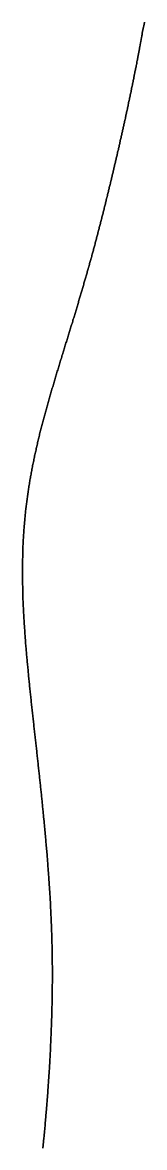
# Model space of a CAD drawing. Header units: inches. Extents: x 130170 to 284068, y 377793 to 804530.
# Drawn here: x 259859.1 to 259870.5, y 743560.1 to 743665.2 of the extents above; entities that cross this region are included whole.
import ezdxf

# ---------------------------------------------------------------- set-up
doc = ezdxf.new("R2010")
doc.units = ezdxf.units.IN
doc.header["$MEASUREMENT"] = 0
doc.layers.add('muni_il', color=7, linetype='Continuous')

msp = doc.modelspace()

# ---------------------------------------------------------------- linework, layer by layer
at = {"layer": 'muni_il'}
for points in [[(259860.98, 743560.02), (259860.99, 743560.11), (259861, 743560.19), (259861, 743560.27), (259861.01, 743560.35), (259861.02, 743560.43), (259861.03, 743560.51), (259861.04, 743560.59), (259861.05, 743560.68), (259861.05, 743560.76), (259861.06, 743560.84), (259861.07, 743560.92), (259861.08, 743561), (259861.09, 743561.08), (259861.09, 743561.16), (259861.1, 743561.24), (259861.11, 743561.32), (259861.12, 743561.41), (259861.12, 743561.49), (259861.13, 743561.57), (259861.14, 743561.65), (259861.15, 743561.73), (259861.15, 743561.81), (259861.16, 743561.89), (259861.17, 743561.97), (259861.18, 743562.05), (259861.18, 743562.13), (259861.19, 743562.21), (259861.2, 743562.29), (259861.2, 743562.37), (259861.21, 743562.45), (259861.22, 743562.53), (259861.23, 743562.61), (259861.23, 743562.68), (259861.24, 743562.76), (259861.25, 743562.84), (259861.25, 743562.92), (259861.26, 743563), (259861.27, 743563.08), (259861.27, 743563.16), (259861.28, 743563.24), (259861.29, 743563.32), (259861.29, 743563.39), (259861.3, 743563.47), (259861.31, 743563.55), (259861.31, 743563.63), (259861.32, 743563.71), (259861.33, 743563.78), (259861.33, 743563.86), (259861.34, 743563.94), (259861.35, 743564.02), (259861.35, 743564.09), (259861.36, 743564.17), (259861.36, 743564.25), (259861.37, 743564.32), (259861.38, 743564.4), (259861.38, 743564.48), (259861.39, 743564.55), (259861.39, 743564.63), (259861.4, 743564.71), (259861.41, 743564.78), (259861.41, 743564.86), (259861.42, 743564.94), (259861.42, 743565.01), (259861.43, 743565.09), (259861.43, 743565.16), (259861.44, 743565.24), (259861.45, 743565.31), (259861.45, 743565.39), (259861.46, 743565.47), (259861.46, 743565.54), (259861.47, 743565.62), (259861.47, 743565.69), (259861.48, 743565.77), (259861.48, 743565.84), (259861.49, 743565.91), (259861.49, 743565.99), (259861.5, 743566.06), (259861.5, 743566.14), (259861.51, 743566.21), (259861.51, 743566.29), (259861.52, 743566.36), (259861.52, 743566.43), (259861.53, 743566.51), (259861.53, 743566.58), (259861.54, 743566.65), (259861.54, 743566.73), (259861.55, 743566.8), (259861.55, 743566.87), (259861.56, 743566.95), (259861.56, 743567.02), (259861.57, 743567.09), (259861.57, 743567.16), (259861.58, 743567.24), (259861.58, 743567.31), (259861.59, 743567.38), (259861.59, 743567.45), (259861.59, 743567.52), (259861.6, 743567.6), (259861.6, 743567.67), (259861.61, 743567.74), (259861.61, 743567.81), (259861.62, 743567.88), (259861.62, 743567.95), (259861.62, 743568.03), (259861.63, 743568.1), (259861.63, 743568.17), (259861.64, 743568.24), (259861.64, 743568.31), (259861.64, 743568.38), (259861.65, 743568.45), (259861.65, 743568.52), (259861.65, 743568.59), (259861.66, 743568.66), (259861.66, 743568.73), (259861.67, 743568.8), (259861.67, 743568.87), (259861.67, 743568.94), (259861.68, 743569.01), (259861.68, 743569.08), (259861.68, 743569.15), (259861.69, 743569.22), (259861.69, 743569.29), (259861.69, 743569.36), (259861.7, 743569.43), (259861.7, 743569.5), (259861.7, 743569.56), (259861.71, 743569.63), (259861.71, 743569.7), (259861.71, 743569.77), (259861.72, 743569.84), (259861.72, 743569.91), (259861.72, 743569.98), (259861.73, 743570.04), (259861.73, 743570.11), (259861.73, 743570.18), (259861.73, 743570.25), (259861.74, 743570.32), (259861.74, 743570.38), (259861.74, 743570.45), (259861.75, 743570.52), (259861.75, 743570.59), (259861.75, 743570.65), (259861.75, 743570.72), (259861.76, 743570.79), (259861.76, 743570.85), (259861.76, 743570.92), (259861.76, 743570.99), (259861.77, 743571.06), (259861.77, 743571.12), (259861.77, 743571.19), (259861.77, 743571.25), (259861.78, 743571.32), (259861.78, 743571.39), (259861.78, 743571.45), (259861.78, 743571.52), (259861.79, 743571.59), (259861.79, 743571.65), (259861.79, 743571.72), (259861.79, 743571.78), (259861.79, 743571.85), (259861.8, 743571.92), (259861.8, 743571.98), (259861.8, 743572.05), (259861.8, 743572.11), (259861.81, 743572.18), (259861.81, 743572.24), (259861.81, 743572.31), (259861.81, 743572.37), (259861.81, 743572.44), (259861.81, 743572.51), (259861.82, 743572.57), (259861.82, 743572.64), (259861.82, 743572.7), (259861.82, 743572.77), (259861.82, 743572.83), (259861.82, 743572.89), (259861.83, 743572.96), (259861.83, 743573.02), (259861.83, 743573.09), (259861.83, 743573.15), (259861.83, 743573.22), (259861.83, 743573.28), (259861.84, 743573.35), (259861.84, 743573.41), (259861.84, 743573.48), (259861.84, 743573.54), (259861.84, 743573.61), (259861.84, 743573.67), (259861.84, 743573.73), (259861.84, 743573.8), (259861.85, 743573.86), (259861.85, 743573.93), (259861.85, 743573.99), (259861.85, 743574.05), (259861.85, 743574.12), (259861.85, 743574.18), (259861.85, 743574.25), (259861.85, 743574.31), (259861.85, 743574.38), (259861.86, 743574.44), (259861.86, 743574.5), (259861.86, 743574.57), (259861.86, 743574.63), (259861.86, 743574.7), (259861.86, 743574.76), (259861.86, 743574.82), (259861.86, 743574.89), (259861.86, 743574.95), (259861.86, 743575.02), (259861.86, 743575.08), (259861.86, 743575.14), (259861.86, 743575.21), (259861.86, 743575.27), (259861.86, 743575.34), (259861.87, 743575.4), (259861.87, 743575.46), (259861.87, 743575.53), (259861.87, 743575.59), (259861.87, 743575.66), (259861.87, 743575.72), (259861.87, 743575.79), (259861.87, 743575.85), (259861.87, 743575.92), (259861.87, 743575.98), (259861.87, 743576.04), (259861.87, 743576.11), (259861.87, 743576.17), (259861.87, 743576.24), (259861.87, 743576.3), (259861.87, 743576.37), (259861.87, 743576.43), (259861.87, 743576.5), (259861.87, 743576.56), (259861.87, 743576.63), (259861.87, 743576.69), (259861.87, 743576.76), (259861.87, 743576.82), (259861.87, 743576.89), (259861.87, 743576.96), (259861.87, 743577.02), (259861.87, 743577.09), (259861.86, 743577.15), (259861.86, 743577.22), (259861.86, 743577.28), (259861.86, 743577.35), (259861.86, 743577.42), (259861.86, 743577.48), (259861.86, 743577.55), (259861.86, 743577.62), (259861.86, 743577.68), (259861.86, 743577.75), (259861.86, 743577.82), (259861.86, 743577.89), (259861.86, 743577.95), (259861.86, 743578.02), (259861.85, 743578.09), (259861.85, 743578.16), (259861.85, 743578.22), (259861.85, 743578.29), (259861.85, 743578.36), (259861.85, 743578.43), (259861.85, 743578.5), (259861.85, 743578.57), (259861.84, 743578.64), (259861.84, 743578.7), (259861.84, 743578.77), (259861.84, 743578.84), (259861.84, 743578.91), (259861.84, 743578.98), (259861.84, 743579.05), (259861.83, 743579.12), (259861.83, 743579.19), (259861.83, 743579.26), (259861.83, 743579.34), (259861.83, 743579.41), (259861.82, 743579.48), (259861.82, 743579.55), (259861.82, 743579.62), (259861.82, 743579.69), (259861.82, 743579.77), (259861.81, 743579.84), (259861.81, 743579.91), (259861.81, 743579.98), (259861.81, 743580.06), (259861.81, 743580.13), (259861.8, 743580.21), (259861.8, 743580.28), (259861.8, 743580.35), (259861.8, 743580.43), (259861.79, 743580.5), (259861.79, 743580.58), (259861.79, 743580.65), (259861.78, 743580.73), (259861.78, 743580.81), (259861.78, 743580.88), (259861.78, 743580.96), (259861.77, 743581.04), (259861.77, 743581.11), (259861.77, 743581.19), (259861.76, 743581.27), (259861.76, 743581.35), (259861.76, 743581.42), (259861.75, 743581.5), (259861.75, 743581.58), (259861.75, 743581.66), (259861.74, 743581.74), (259861.74, 743581.82), (259861.73, 743581.9), (259861.73, 743581.98), (259861.73, 743582.06), (259861.72, 743582.14), (259861.72, 743582.23), (259861.72, 743582.31), (259861.71, 743582.39), (259861.71, 743582.47), (259861.7, 743582.56), (259861.7, 743582.64), (259861.69, 743582.72), (259861.69, 743582.81), (259861.68, 743582.89), (259861.68, 743582.98), (259861.68, 743583.06), (259861.67, 743583.15), (259861.67, 743583.23), (259861.66, 743583.32), (259861.66, 743583.41), (259861.65, 743583.49), (259861.65, 743583.58), (259861.64, 743583.67), (259861.64, 743583.76), (259861.63, 743583.84), (259861.62, 743583.93), (259861.62, 743584.02), (259861.61, 743584.11), (259861.61, 743584.2), (259861.6, 743584.29), (259861.6, 743584.38), (259861.59, 743584.47), (259861.58, 743584.57), (259861.58, 743584.66), (259861.57, 743584.75), (259861.57, 743584.84), (259861.56, 743584.94), (259861.55, 743585.03), (259861.55, 743585.13), (259861.54, 743585.22), (259861.53, 743585.31), (259861.53, 743585.41), (259861.52, 743585.51), (259861.51, 743585.6), (259861.51, 743585.7), (259861.5, 743585.8), (259861.49, 743585.89), (259861.48, 743585.99), (259861.48, 743586.09), (259861.47, 743586.19), (259861.46, 743586.29), (259861.45, 743586.39), (259861.45, 743586.49), (259861.44, 743586.59), (259861.43, 743586.69), (259861.42, 743586.79), (259861.42, 743586.89), (259861.41, 743586.99), (259861.4, 743587.09), (259861.39, 743587.2), (259861.38, 743587.3), (259861.37, 743587.4), (259861.37, 743587.51), (259861.36, 743587.61), (259861.35, 743587.72), (259861.34, 743587.82), (259861.33, 743587.93), (259861.32, 743588.03), (259861.31, 743588.14), (259861.3, 743588.25), (259861.29, 743588.35), (259861.28, 743588.46), (259861.27, 743588.57), (259861.27, 743588.68), (259861.26, 743588.79), (259861.25, 743588.9), (259861.24, 743589.01), (259861.23, 743589.12), (259861.22, 743589.23), (259861.21, 743589.34), (259861.2, 743589.45), (259861.19, 743589.56), (259861.17, 743589.67), (259861.16, 743589.79), (259861.15, 743589.9), (259861.14, 743590.01), (259861.13, 743590.13), (259861.12, 743590.24), (259861.11, 743590.36), (259861.1, 743590.47), (259861.09, 743590.59), (259861.08, 743590.7), (259861.07, 743590.82), (259861.05, 743590.93), (259861.04, 743591.05), (259861.03, 743591.17), (259861.02, 743591.29), (259861.01, 743591.4), (259861, 743591.52), (259860.99, 743591.64), (259860.97, 743591.76), (259860.96, 743591.88), (259860.95, 743592), (259860.94, 743592.12), (259860.92, 743592.24), (259860.91, 743592.36), (259860.9, 743592.48), (259860.89, 743592.6), (259860.87, 743592.72), (259860.86, 743592.84), (259860.85, 743592.97), (259860.84, 743593.09), (259860.82, 743593.21), (259860.81, 743593.34), (259860.8, 743593.46), (259860.78, 743593.58), (259860.77, 743593.71), (259860.76, 743593.83), (259860.75, 743593.96), (259860.73, 743594.08), (259860.72, 743594.21), (259860.71, 743594.33), (259860.69, 743594.46), (259860.68, 743594.58), (259860.66, 743594.71), (259860.65, 743594.84), (259860.64, 743594.96), (259860.62, 743595.09), (259860.61, 743595.22), (259860.6, 743595.35), (259860.58, 743595.47), (259860.57, 743595.6), (259860.55, 743595.73), (259860.54, 743595.86), (259860.53, 743595.99), (259860.51, 743596.12), (259860.5, 743596.25), (259860.48, 743596.37), (259860.47, 743596.5), (259860.45, 743596.63), (259860.44, 743596.76), (259860.42, 743596.89), (259860.41, 743597.02), (259860.4, 743597.16), (259860.38, 743597.29), (259860.37, 743597.42), (259860.35, 743597.55), (259860.34, 743597.68), (259860.32, 743597.81), (259860.31, 743597.94), (259860.29, 743598.07), (259860.28, 743598.21), (259860.26, 743598.34), (259860.25, 743598.47), (259860.24, 743598.6), (259860.22, 743598.74), (259860.21, 743598.87), (259860.19, 743599), (259860.18, 743599.13), (259860.16, 743599.27), (259860.15, 743599.4), (259860.13, 743599.53), (259860.12, 743599.67), (259860.1, 743599.8), (259860.09, 743599.93), (259860.07, 743600.07), (259860.06, 743600.2), (259860.04, 743600.33), (259860.03, 743600.47), (259860.01, 743600.6), (259860, 743600.73), (259859.99, 743600.87), (259859.97, 743601), (259859.96, 743601.14), (259859.94, 743601.27), (259859.93, 743601.4), (259859.91, 743601.54), (259859.9, 743601.67), (259859.88, 743601.81), (259859.87, 743601.94), (259859.86, 743602.07), (259859.84, 743602.21), (259859.83, 743602.34), (259859.81, 743602.48), (259859.8, 743602.61), (259859.79, 743602.74), (259859.77, 743602.88), (259859.76, 743603.01), (259859.74, 743603.15), (259859.73, 743603.28), (259859.72, 743603.41), (259859.7, 743603.55), (259859.69, 743603.68), (259859.68, 743603.82), (259859.66, 743603.95), (259859.65, 743604.08), (259859.64, 743604.22), (259859.62, 743604.35), (259859.61, 743604.48), (259859.6, 743604.62), (259859.59, 743604.75), (259859.57, 743604.88), (259859.56, 743605.02), (259859.55, 743605.15), (259859.54, 743605.28), (259859.52, 743605.42), (259859.51, 743605.55), (259859.5, 743605.68), (259859.49, 743605.82), (259859.47, 743605.95), (259859.46, 743606.08), (259859.45, 743606.21), (259859.44, 743606.35), (259859.43, 743606.48), (259859.42, 743606.61), (259859.41, 743606.74), (259859.4, 743606.87), (259859.39, 743607.01), (259859.37, 743607.14), (259859.36, 743607.27), (259859.35, 743607.4), (259859.34, 743607.53), (259859.33, 743607.66), (259859.32, 743607.79), (259859.31, 743607.93), (259859.3, 743608.06), (259859.29, 743608.19), (259859.29, 743608.32), (259859.28, 743608.45), (259859.27, 743608.58), (259859.26, 743608.71), (259859.25, 743608.84), (259859.24, 743608.97), (259859.23, 743609.1), (259859.23, 743609.23), (259859.22, 743609.35), (259859.21, 743609.48), (259859.2, 743609.61), (259859.2, 743609.74), (259859.19, 743609.87), (259859.18, 743610), (259859.17, 743610.13), (259859.17, 743610.25), (259859.16, 743610.38), (259859.16, 743610.51), (259859.15, 743610.64), (259859.14, 743610.76), (259859.14, 743610.89), (259859.13, 743611.02), (259859.13, 743611.14), (259859.12, 743611.27), (259859.12, 743611.4), (259859.11, 743611.52), (259859.11, 743611.65), (259859.1, 743611.78), (259859.1, 743611.9), (259859.1, 743612.03), (259859.09, 743612.15), (259859.09, 743612.28), (259859.09, 743612.4), (259859.09, 743612.53), (259859.08, 743612.65), (259859.08, 743612.77), (259859.08, 743612.9), (259859.08, 743613.02), (259859.08, 743613.15), (259859.07, 743613.27), (259859.07, 743613.39), (259859.07, 743613.52), (259859.07, 743613.64), (259859.07, 743613.76), (259859.07, 743613.89), (259859.07, 743614.01), (259859.07, 743614.13), (259859.07, 743614.25), (259859.07, 743614.37), (259859.07, 743614.5), (259859.08, 743614.62), (259859.08, 743614.74), (259859.08, 743614.86), (259859.08, 743614.98), (259859.08, 743615.1), (259859.09, 743615.22), (259859.09, 743615.34), (259859.09, 743615.46), (259859.09, 743615.58), (259859.1, 743615.7), (259859.1, 743615.82), (259859.11, 743615.94), (259859.11, 743616.06), (259859.12, 743616.18), (259859.12, 743616.3), (259859.13, 743616.42), (259859.13, 743616.54), (259859.14, 743616.66), (259859.14, 743616.78), (259859.15, 743616.89), (259859.16, 743617.01), (259859.16, 743617.13), (259859.17, 743617.25), (259859.18, 743617.37), (259859.19, 743617.48), (259859.19, 743617.6), (259859.2, 743617.72), (259859.21, 743617.84), (259859.22, 743617.95), (259859.23, 743618.07), (259859.24, 743618.19), (259859.25, 743618.3), (259859.26, 743618.42), (259859.27, 743618.54), (259859.28, 743618.65), (259859.29, 743618.77), (259859.3, 743618.88), (259859.31, 743619), (259859.32, 743619.12), (259859.33, 743619.23), (259859.35, 743619.35), (259859.36, 743619.46), (259859.37, 743619.58), (259859.38, 743619.69), (259859.4, 743619.81), (259859.41, 743619.92), (259859.42, 743620.04), (259859.44, 743620.15), (259859.45, 743620.27), (259859.47, 743620.38), (259859.48, 743620.5), (259859.5, 743620.61), (259859.51, 743620.73), (259859.53, 743620.84), (259859.54, 743620.96), (259859.56, 743621.07), (259859.58, 743621.19), (259859.59, 743621.3), (259859.61, 743621.41), (259859.63, 743621.53), (259859.64, 743621.64), (259859.66, 743621.76), (259859.68, 743621.87), (259859.7, 743621.98), (259859.72, 743622.1), (259859.73, 743622.21), (259859.75, 743622.33), (259859.77, 743622.44), (259859.79, 743622.55), (259859.81, 743622.67), (259859.83, 743622.78), (259859.85, 743622.89), (259859.87, 743623.01), (259859.89, 743623.12), (259859.91, 743623.23), (259859.94, 743623.35), (259859.96, 743623.46), (259859.98, 743623.57), (259860, 743623.69), (259860.02, 743623.8), (259860.05, 743623.91), (259860.07, 743624.03), (259860.09, 743624.14), (259860.12, 743624.25), (259860.14, 743624.37), (259860.16, 743624.48), (259860.19, 743624.59), (259860.21, 743624.71), (259860.24, 743624.82), (259860.26, 743624.93), (259860.28, 743625.05), (259860.31, 743625.16), (259860.34, 743625.27), (259860.36, 743625.39), (259860.39, 743625.5), (259860.41, 743625.61), (259860.44, 743625.72), (259860.47, 743625.84), (259860.49, 743625.95), (259860.52, 743626.06), (259860.55, 743626.18), (259860.57, 743626.29), (259860.6, 743626.4), (259860.63, 743626.52), (259860.66, 743626.63), (259860.68, 743626.74), (259860.71, 743626.86), (259860.74, 743626.97), (259860.77, 743627.08), (259860.8, 743627.2), (259860.83, 743627.31), (259860.86, 743627.42), (259860.88, 743627.54), (259860.91, 743627.65), (259860.94, 743627.76), (259860.97, 743627.88), (259861, 743627.99), (259861.03, 743628.1), (259861.06, 743628.22), (259861.09, 743628.33), (259861.12, 743628.44), (259861.16, 743628.56), (259861.19, 743628.67), (259861.22, 743628.78), (259861.25, 743628.9), (259861.28, 743629.01), (259861.31, 743629.12), (259861.34, 743629.24), (259861.37, 743629.35), (259861.41, 743629.46), (259861.44, 743629.57), (259861.47, 743629.69), (259861.5, 743629.8), (259861.53, 743629.91), (259861.57, 743630.03), (259861.6, 743630.14), (259861.63, 743630.25), (259861.66, 743630.37), (259861.7, 743630.48), (259861.73, 743630.59), (259861.76, 743630.7), (259861.8, 743630.82), (259861.83, 743630.93), (259861.86, 743631.04), (259861.9, 743631.16), (259861.93, 743631.27), (259861.96, 743631.38), (259862, 743631.49), (259862.03, 743631.61), (259862.06, 743631.72), (259862.1, 743631.83), (259862.13, 743631.94), (259862.16, 743632.05), (259862.2, 743632.17), (259862.23, 743632.28), (259862.26, 743632.39), (259862.3, 743632.5), (259862.33, 743632.61), (259862.37, 743632.73), (259862.4, 743632.84), (259862.43, 743632.95), (259862.47, 743633.06), (259862.5, 743633.17), (259862.54, 743633.28), (259862.57, 743633.39), (259862.6, 743633.5), (259862.64, 743633.61), (259862.67, 743633.72), (259862.71, 743633.84), (259862.74, 743633.95), (259862.77, 743634.06), (259862.81, 743634.17), (259862.84, 743634.28), (259862.88, 743634.39), (259862.91, 743634.5), (259862.94, 743634.6), (259862.98, 743634.71), (259863.01, 743634.82), (259863.04, 743634.93), (259863.08, 743635.04), (259863.11, 743635.15), (259863.14, 743635.26), (259863.18, 743635.37), (259863.21, 743635.47), (259863.24, 743635.58), (259863.28, 743635.69), (259863.31, 743635.8), (259863.34, 743635.91), (259863.38, 743636.01), (259863.41, 743636.12), (259863.44, 743636.23), (259863.48, 743636.33), (259863.51, 743636.44), (259863.54, 743636.55), (259863.58, 743636.65), (259863.61, 743636.76), (259863.64, 743636.86), (259863.67, 743636.97), (259863.71, 743637.07), (259863.74, 743637.18), (259863.77, 743637.29), (259863.8, 743637.39), (259863.83, 743637.49), (259863.87, 743637.6), (259863.9, 743637.7), (259863.93, 743637.81), (259863.96, 743637.91), (259863.99, 743638.01), (259864.02, 743638.12), (259864.06, 743638.22), (259864.09, 743638.32), (259864.12, 743638.43), (259864.15, 743638.53), (259864.18, 743638.63), (259864.21, 743638.73), (259864.24, 743638.84), (259864.27, 743638.94), (259864.3, 743639.04), (259864.33, 743639.14), (259864.36, 743639.24), (259864.39, 743639.34), (259864.42, 743639.44), (259864.45, 743639.54), (259864.48, 743639.64), (259864.51, 743639.74), (259864.54, 743639.84), (259864.57, 743639.94), (259864.6, 743640.04), (259864.63, 743640.14), (259864.66, 743640.24), (259864.69, 743640.34), (259864.72, 743640.44), (259864.75, 743640.54), (259864.78, 743640.64), (259864.81, 743640.74), (259864.83, 743640.84), (259864.86, 743640.93), (259864.89, 743641.03), (259864.92, 743641.13), (259864.95, 743641.23), (259864.98, 743641.33), (259865, 743641.42), (259865.03, 743641.52), (259865.06, 743641.62), (259865.09, 743641.72), (259865.12, 743641.81), (259865.14, 743641.91), (259865.17, 743642.01), (259865.2, 743642.1), (259865.23, 743642.2), (259865.25, 743642.3), (259865.28, 743642.39), (259865.31, 743642.49), (259865.33, 743642.59), (259865.36, 743642.68), (259865.39, 743642.78), (259865.42, 743642.88), (259865.44, 743642.97), (259865.47, 743643.07), (259865.5, 743643.17), (259865.52, 743643.26), (259865.55, 743643.36), (259865.57, 743643.45), (259865.6, 743643.55), (259865.63, 743643.65), (259865.65, 743643.74), (259865.68, 743643.84), (259865.71, 743643.93), (259865.73, 743644.03), (259865.76, 743644.13), (259865.78, 743644.22), (259865.81, 743644.32), (259865.83, 743644.41), (259865.86, 743644.51), (259865.89, 743644.61), (259865.91, 743644.7), (259865.94, 743644.8), (259865.96, 743644.89), (259865.99, 743644.99), (259866.01, 743645.08), (259866.04, 743645.18), (259866.06, 743645.28), (259866.09, 743645.37), (259866.11, 743645.47), (259866.14, 743645.56), (259866.16, 743645.66), (259866.19, 743645.76), (259866.21, 743645.85), (259866.24, 743645.95), (259866.26, 743646.05), (259866.29, 743646.14), (259866.31, 743646.24), (259866.34, 743646.33), (259866.36, 743646.43), (259866.39, 743646.53), (259866.41, 743646.62), (259866.44, 743646.72), (259866.46, 743646.82), (259866.49, 743646.91), (259866.51, 743647.01), (259866.54, 743647.1), (259866.56, 743647.2), (259866.59, 743647.3), (259866.61, 743647.39), (259866.63, 743647.49), (259866.66, 743647.59), (259866.68, 743647.68), (259866.71, 743647.78), (259866.73, 743647.87), (259866.75, 743647.97), (259866.78, 743648.07), (259866.8, 743648.16), (259866.83, 743648.26), (259866.85, 743648.36), (259866.87, 743648.45), (259866.9, 743648.55), (259866.92, 743648.64), (259866.95, 743648.74), (259866.97, 743648.84), (259866.99, 743648.93), (259867.02, 743649.03), (259867.04, 743649.12), (259867.06, 743649.22), (259867.09, 743649.32), (259867.11, 743649.41), (259867.13, 743649.51), (259867.16, 743649.6), (259867.18, 743649.7), (259867.2, 743649.79), (259867.23, 743649.89), (259867.25, 743649.99), (259867.27, 743650.08), (259867.3, 743650.18), (259867.32, 743650.27), (259867.34, 743650.37), (259867.37, 743650.46), (259867.39, 743650.56), (259867.41, 743650.65), (259867.43, 743650.74), (259867.46, 743650.84), (259867.48, 743650.93), (259867.5, 743651.03), (259867.52, 743651.12), (259867.55, 743651.22), (259867.57, 743651.31), (259867.59, 743651.4), (259867.61, 743651.5), (259867.63, 743651.59), (259867.66, 743651.68), (259867.68, 743651.78), (259867.7, 743651.87), (259867.72, 743651.96), (259867.74, 743652.06), (259867.77, 743652.15), (259867.79, 743652.24), (259867.81, 743652.34), (259867.83, 743652.43), (259867.85, 743652.52), (259867.87, 743652.61), (259867.9, 743652.71), (259867.92, 743652.8), (259867.94, 743652.89), (259867.96, 743652.98), (259867.98, 743653.08), (259868, 743653.17), (259868.02, 743653.26), (259868.05, 743653.35), (259868.07, 743653.44), (259868.09, 743653.54), (259868.11, 743653.63), (259868.13, 743653.72), (259868.15, 743653.81), (259868.17, 743653.91), (259868.19, 743654), (259868.21, 743654.09), (259868.23, 743654.18), (259868.26, 743654.28), (259868.28, 743654.37), (259868.3, 743654.46), (259868.32, 743654.55), (259868.34, 743654.65), (259868.36, 743654.74), (259868.38, 743654.83), (259868.4, 743654.93), (259868.42, 743655.02), (259868.44, 743655.11), (259868.46, 743655.21), (259868.49, 743655.3), (259868.51, 743655.39), (259868.53, 743655.49), (259868.55, 743655.58), (259868.57, 743655.68), (259868.59, 743655.77), (259868.61, 743655.87), (259868.63, 743655.96), (259868.65, 743656.06), (259868.67, 743656.16), (259868.7, 743656.25), (259868.72, 743656.35), (259868.74, 743656.45), (259868.76, 743656.54), (259868.78, 743656.64), (259868.8, 743656.74), (259868.82, 743656.84), (259868.84, 743656.93), (259868.87, 743657.03), (259868.89, 743657.13), (259868.91, 743657.23), (259868.93, 743657.33), (259868.95, 743657.43), (259868.97, 743657.53), (259868.99, 743657.63), (259869.01, 743657.73), (259869.04, 743657.83), (259869.06, 743657.93), (259869.08, 743658.04), (259869.1, 743658.14), (259869.12, 743658.24), (259869.14, 743658.34), (259869.16, 743658.44), (259869.19, 743658.55), (259869.21, 743658.65), (259869.23, 743658.75), (259869.25, 743658.85), (259869.27, 743658.96), (259869.29, 743659.06), (259869.31, 743659.16), (259869.34, 743659.27), (259869.36, 743659.37), (259869.38, 743659.47), (259869.4, 743659.57), (259869.42, 743659.68), (259869.44, 743659.78), (259869.46, 743659.88), (259869.48, 743659.98), (259869.5, 743660.09), (259869.52, 743660.19), (259869.54, 743660.29), (259869.56, 743660.39), (259869.58, 743660.49), (259869.6, 743660.59), (259869.62, 743660.69), (259869.64, 743660.79), (259869.66, 743660.88), (259869.68, 743660.98), (259869.7, 743661.08), (259869.72, 743661.17), (259869.74, 743661.27), (259869.76, 743661.36), (259869.78, 743661.46), (259869.79, 743661.55), (259869.81, 743661.64), (259869.83, 743661.73), (259869.85, 743661.82), (259869.86, 743661.91), (259869.88, 743661.99), (259869.89, 743662.08), (259869.91, 743662.16), (259869.93, 743662.24), (259869.94, 743662.32), (259869.96, 743662.4), (259869.97, 743662.48), (259869.99, 743662.56), (259870, 743662.63), (259870.01, 743662.71), (259870.03, 743662.78), (259870.04, 743662.85), (259870.05, 743662.92), (259870.07, 743662.99), (259870.08, 743663.05), (259870.09, 743663.11), (259870.1, 743663.18), (259870.11, 743663.24), (259870.12, 743663.29), (259870.13, 743663.35), (259870.14, 743663.41), (259870.15, 743663.46), (259870.16, 743663.51), (259870.17, 743663.56), (259870.18, 743663.61), (259870.19, 743663.65), (259870.19, 743663.69), (259870.2, 743663.74), (259870.21, 743663.78), (259870.22, 743663.82), (259870.22, 743663.85), (259870.23, 743663.89), (259870.23, 743663.92), (259870.24, 743663.95), (259870.25, 743663.99), (259870.25, 743664.01), (259870.26, 743664.04), (259870.26, 743664.07), (259870.27, 743664.09), (259870.27, 743664.12), (259870.27, 743664.14), (259870.28, 743664.16), (259870.28, 743664.18), (259870.29, 743664.2), (259870.41, 743664.81), (259870.42, 743664.87), (259870.43, 743664.89), (259870.43, 743664.92), (259870.44, 743664.95), (259870.45, 743664.98), (259870.45, 743665.01), (259870.46, 743665.05), (259870.47, 743665.08), (259870.47, 743665.11), (259870.48, 743665.15), (259870.49, 743665.19), (259870.5, 743665.23)], [(259870.5, 743665.23), (259870.49, 743665.19), (259870.48, 743665.15), (259870.47, 743665.11), (259870.47, 743665.08), (259870.46, 743665.05), (259870.45, 743665.01), (259870.45, 743664.98), (259870.44, 743664.95), (259870.43, 743664.92), (259870.43, 743664.89), (259870.42, 743664.87), (259870.41, 743664.81), (259870.29, 743664.2), (259870.28, 743664.18), (259870.28, 743664.16), (259870.27, 743664.14), (259870.27, 743664.12), (259870.27, 743664.09), (259870.26, 743664.07), (259870.26, 743664.04), (259870.25, 743664.01), (259870.25, 743663.99), (259870.24, 743663.95), (259870.23, 743663.92), (259870.23, 743663.89), (259870.22, 743663.85), (259870.22, 743663.82), (259870.21, 743663.78), (259870.2, 743663.74), (259870.19, 743663.69), (259870.19, 743663.65), (259870.18, 743663.61), (259870.17, 743663.56), (259870.16, 743663.51), (259870.15, 743663.46), (259870.14, 743663.41), (259870.13, 743663.35), (259870.12, 743663.29), (259870.11, 743663.24), (259870.1, 743663.18), (259870.09, 743663.11), (259870.08, 743663.05), (259870.07, 743662.99), (259870.05, 743662.92), (259870.04, 743662.85), (259870.03, 743662.78), (259870.01, 743662.71), (259870, 743662.63), (259869.99, 743662.56), (259869.97, 743662.48), (259869.96, 743662.4), (259869.94, 743662.32), (259869.93, 743662.24), (259869.91, 743662.16), (259869.89, 743662.08), (259869.88, 743661.99), (259869.86, 743661.91), (259869.85, 743661.82), (259869.83, 743661.73), (259869.81, 743661.64), (259869.79, 743661.55), (259869.78, 743661.46), (259869.76, 743661.36), (259869.74, 743661.27), (259869.72, 743661.17), (259869.7, 743661.08), (259869.68, 743660.98), (259869.66, 743660.88), (259869.64, 743660.79), (259869.62, 743660.69), (259869.6, 743660.59), (259869.58, 743660.49), (259869.56, 743660.39), (259869.54, 743660.29), (259869.52, 743660.19), (259869.5, 743660.09), (259869.48, 743659.98), (259869.46, 743659.88), (259869.44, 743659.78), (259869.42, 743659.68), (259869.4, 743659.57), (259869.38, 743659.47), (259869.36, 743659.37), (259869.34, 743659.27), (259869.31, 743659.16), (259869.29, 743659.06), (259869.27, 743658.96), (259869.25, 743658.85), (259869.23, 743658.75), (259869.21, 743658.65), (259869.19, 743658.55), (259869.16, 743658.44), (259869.14, 743658.34), (259869.12, 743658.24), (259869.1, 743658.14), (259869.08, 743658.04), (259869.06, 743657.93), (259869.04, 743657.83), (259869.01, 743657.73), (259868.99, 743657.63), (259868.97, 743657.53), (259868.95, 743657.43), (259868.93, 743657.33), (259868.91, 743657.23), (259868.89, 743657.13), (259868.87, 743657.03), (259868.84, 743656.93), (259868.82, 743656.84), (259868.8, 743656.74), (259868.78, 743656.64), (259868.76, 743656.54), (259868.74, 743656.45), (259868.72, 743656.35), (259868.7, 743656.25), (259868.67, 743656.16), (259868.65, 743656.06), (259868.63, 743655.96), (259868.61, 743655.87), (259868.59, 743655.77), (259868.57, 743655.68), (259868.55, 743655.58), (259868.53, 743655.49), (259868.51, 743655.39), (259868.49, 743655.3), (259868.46, 743655.21), (259868.44, 743655.11), (259868.42, 743655.02), (259868.4, 743654.93), (259868.38, 743654.83), (259868.36, 743654.74), (259868.34, 743654.65), (259868.32, 743654.55), (259868.3, 743654.46), (259868.28, 743654.37), (259868.26, 743654.28), (259868.23, 743654.18), (259868.21, 743654.09), (259868.19, 743654), (259868.17, 743653.91), (259868.15, 743653.81), (259868.13, 743653.72), (259868.11, 743653.63), (259868.09, 743653.54), (259868.07, 743653.44), (259868.05, 743653.35), (259868.02, 743653.26), (259868, 743653.17), (259867.98, 743653.08), (259867.96, 743652.98), (259867.94, 743652.89), (259867.92, 743652.8), (259867.9, 743652.71), (259867.87, 743652.61), (259867.85, 743652.52), (259867.83, 743652.43), (259867.81, 743652.34), (259867.79, 743652.24), (259867.77, 743652.15), (259867.74, 743652.06), (259867.72, 743651.96), (259867.7, 743651.87), (259867.68, 743651.78), (259867.66, 743651.68), (259867.63, 743651.59), (259867.61, 743651.5), (259867.59, 743651.4), (259867.57, 743651.31), (259867.55, 743651.22), (259867.52, 743651.12), (259867.5, 743651.03), (259867.48, 743650.93), (259867.46, 743650.84), (259867.43, 743650.74), (259867.41, 743650.65), (259867.39, 743650.56), (259867.37, 743650.46), (259867.34, 743650.37), (259867.32, 743650.27), (259867.3, 743650.18), (259867.27, 743650.08), (259867.25, 743649.99), (259867.23, 743649.89), (259867.2, 743649.79), (259867.18, 743649.7), (259867.16, 743649.6), (259867.13, 743649.51), (259867.11, 743649.41), (259867.09, 743649.32), (259867.06, 743649.22), (259867.04, 743649.12), (259867.02, 743649.03), (259866.99, 743648.93), (259866.97, 743648.84), (259866.95, 743648.74), (259866.92, 743648.64), (259866.9, 743648.55), (259866.87, 743648.45), (259866.85, 743648.36), (259866.83, 743648.26), (259866.8, 743648.16), (259866.78, 743648.07), (259866.75, 743647.97), (259866.73, 743647.87), (259866.71, 743647.78), (259866.68, 743647.68), (259866.66, 743647.59), (259866.63, 743647.49), (259866.61, 743647.39), (259866.59, 743647.3), (259866.56, 743647.2), (259866.54, 743647.1), (259866.51, 743647.01), (259866.49, 743646.91), (259866.46, 743646.82), (259866.44, 743646.72), (259866.41, 743646.62), (259866.39, 743646.53), (259866.36, 743646.43), (259866.34, 743646.33), (259866.31, 743646.24), (259866.29, 743646.14), (259866.26, 743646.05), (259866.24, 743645.95), (259866.21, 743645.85), (259866.19, 743645.76), (259866.16, 743645.66), (259866.14, 743645.56), (259866.11, 743645.47), (259866.09, 743645.37), (259866.06, 743645.28), (259866.04, 743645.18), (259866.01, 743645.08), (259865.99, 743644.99), (259865.96, 743644.89), (259865.94, 743644.8), (259865.91, 743644.7), (259865.89, 743644.61), (259865.86, 743644.51), (259865.83, 743644.41), (259865.81, 743644.32), (259865.78, 743644.22), (259865.76, 743644.13), (259865.73, 743644.03), (259865.71, 743643.93), (259865.68, 743643.84), (259865.65, 743643.74), (259865.63, 743643.65), (259865.6, 743643.55), (259865.57, 743643.45), (259865.55, 743643.36), (259865.52, 743643.26), (259865.5, 743643.17), (259865.47, 743643.07), (259865.44, 743642.97), (259865.42, 743642.88), (259865.39, 743642.78), (259865.36, 743642.68), (259865.33, 743642.59), (259865.31, 743642.49), (259865.28, 743642.39), (259865.25, 743642.3), (259865.23, 743642.2), (259865.2, 743642.1), (259865.17, 743642.01), (259865.14, 743641.91), (259865.12, 743641.81), (259865.09, 743641.72), (259865.06, 743641.62), (259865.03, 743641.52), (259865, 743641.42), (259864.98, 743641.33), (259864.95, 743641.23), (259864.92, 743641.13), (259864.89, 743641.03), (259864.86, 743640.93), (259864.83, 743640.84), (259864.81, 743640.74), (259864.78, 743640.64), (259864.75, 743640.54), (259864.72, 743640.44), (259864.69, 743640.34), (259864.66, 743640.24), (259864.63, 743640.14), (259864.6, 743640.04), (259864.57, 743639.94), (259864.54, 743639.84), (259864.51, 743639.74), (259864.48, 743639.64), (259864.45, 743639.54), (259864.42, 743639.44), (259864.39, 743639.34), (259864.36, 743639.24), (259864.33, 743639.14), (259864.3, 743639.04), (259864.27, 743638.94), (259864.24, 743638.84), (259864.21, 743638.73), (259864.18, 743638.63), (259864.15, 743638.53), (259864.12, 743638.43), (259864.09, 743638.32), (259864.06, 743638.22), (259864.02, 743638.12), (259863.99, 743638.01), (259863.96, 743637.91), (259863.93, 743637.81), (259863.9, 743637.7), (259863.87, 743637.6), (259863.83, 743637.49), (259863.8, 743637.39), (259863.77, 743637.29), (259863.74, 743637.18), (259863.71, 743637.07), (259863.67, 743636.97), (259863.64, 743636.86), (259863.61, 743636.76), (259863.58, 743636.65), (259863.54, 743636.55), (259863.51, 743636.44), (259863.48, 743636.33), (259863.44, 743636.23), (259863.41, 743636.12), (259863.38, 743636.01), (259863.34, 743635.91), (259863.31, 743635.8), (259863.28, 743635.69), (259863.24, 743635.58), (259863.21, 743635.47), (259863.18, 743635.37), (259863.14, 743635.26), (259863.11, 743635.15), (259863.08, 743635.04), (259863.04, 743634.93), (259863.01, 743634.82), (259862.98, 743634.71), (259862.94, 743634.6), (259862.91, 743634.5), (259862.88, 743634.39), (259862.84, 743634.28), (259862.81, 743634.17), (259862.77, 743634.06), (259862.74, 743633.95), (259862.71, 743633.84), (259862.67, 743633.72), (259862.64, 743633.61), (259862.6, 743633.5), (259862.57, 743633.39), (259862.54, 743633.28), (259862.5, 743633.17), (259862.47, 743633.06), (259862.43, 743632.95), (259862.4, 743632.84), (259862.37, 743632.73), (259862.33, 743632.61), (259862.3, 743632.5), (259862.26, 743632.39), (259862.23, 743632.28), (259862.2, 743632.17), (259862.16, 743632.05), (259862.13, 743631.94), (259862.1, 743631.83), (259862.06, 743631.72), (259862.03, 743631.61), (259862, 743631.49), (259861.96, 743631.38), (259861.93, 743631.27), (259861.9, 743631.16), (259861.86, 743631.04), (259861.83, 743630.93), (259861.8, 743630.82), (259861.76, 743630.7), (259861.73, 743630.59), (259861.7, 743630.48), (259861.66, 743630.37), (259861.63, 743630.25), (259861.6, 743630.14), (259861.57, 743630.03), (259861.53, 743629.91), (259861.5, 743629.8), (259861.47, 743629.69), (259861.44, 743629.57), (259861.41, 743629.46), (259861.37, 743629.35), (259861.34, 743629.24), (259861.31, 743629.12), (259861.28, 743629.01), (259861.25, 743628.9), (259861.22, 743628.78), (259861.19, 743628.67), (259861.16, 743628.56), (259861.12, 743628.44), (259861.09, 743628.33), (259861.06, 743628.22), (259861.03, 743628.1), (259861, 743627.99), (259860.97, 743627.88), (259860.94, 743627.76), (259860.91, 743627.65), (259860.88, 743627.54), (259860.86, 743627.42), (259860.83, 743627.31), (259860.8, 743627.2), (259860.77, 743627.08), (259860.74, 743626.97), (259860.71, 743626.86), (259860.68, 743626.74), (259860.66, 743626.63), (259860.63, 743626.52), (259860.6, 743626.4), (259860.57, 743626.29), (259860.55, 743626.18), (259860.52, 743626.06), (259860.49, 743625.95), (259860.47, 743625.84), (259860.44, 743625.72), (259860.41, 743625.61), (259860.39, 743625.5), (259860.36, 743625.39), (259860.34, 743625.27), (259860.31, 743625.16), (259860.28, 743625.05), (259860.26, 743624.93), (259860.24, 743624.82), (259860.21, 743624.71), (259860.19, 743624.59), (259860.16, 743624.48), (259860.14, 743624.37), (259860.12, 743624.25), (259860.09, 743624.14), (259860.07, 743624.03), (259860.05, 743623.91), (259860.02, 743623.8), (259860, 743623.69), (259859.98, 743623.57), (259859.96, 743623.46), (259859.94, 743623.35), (259859.91, 743623.23), (259859.89, 743623.12), (259859.87, 743623.01), (259859.85, 743622.89), (259859.83, 743622.78), (259859.81, 743622.67), (259859.79, 743622.55), (259859.77, 743622.44), (259859.75, 743622.33), (259859.73, 743622.21), (259859.72, 743622.1), (259859.7, 743621.98), (259859.68, 743621.87), (259859.66, 743621.76), (259859.64, 743621.64), (259859.63, 743621.53), (259859.61, 743621.41), (259859.59, 743621.3), (259859.58, 743621.19), (259859.56, 743621.07), (259859.54, 743620.96), (259859.53, 743620.84), (259859.51, 743620.73), (259859.5, 743620.61), (259859.48, 743620.5), (259859.47, 743620.38), (259859.45, 743620.27), (259859.44, 743620.15), (259859.42, 743620.04), (259859.41, 743619.92), (259859.4, 743619.81), (259859.38, 743619.69), (259859.37, 743619.58), (259859.36, 743619.46), (259859.35, 743619.35), (259859.33, 743619.23), (259859.32, 743619.12), (259859.31, 743619), (259859.3, 743618.88), (259859.29, 743618.77), (259859.28, 743618.65), (259859.27, 743618.54), (259859.26, 743618.42), (259859.25, 743618.3), (259859.24, 743618.19), (259859.23, 743618.07), (259859.22, 743617.95), (259859.21, 743617.84), (259859.2, 743617.72), (259859.19, 743617.6), (259859.19, 743617.48), (259859.18, 743617.37), (259859.17, 743617.25), (259859.16, 743617.13), (259859.16, 743617.01), (259859.15, 743616.89), (259859.14, 743616.78), (259859.14, 743616.66), (259859.13, 743616.54), (259859.13, 743616.42), (259859.12, 743616.3), (259859.12, 743616.18), (259859.11, 743616.06), (259859.11, 743615.94), (259859.1, 743615.82), (259859.1, 743615.7), (259859.09, 743615.58), (259859.09, 743615.46), (259859.09, 743615.34), (259859.09, 743615.22), (259859.08, 743615.1), (259859.08, 743614.98), (259859.08, 743614.86), (259859.08, 743614.74), (259859.08, 743614.62), (259859.07, 743614.5), (259859.07, 743614.37), (259859.07, 743614.25), (259859.07, 743614.13), (259859.07, 743614.01), (259859.07, 743613.89), (259859.07, 743613.76), (259859.07, 743613.64), (259859.07, 743613.52), (259859.07, 743613.39), (259859.07, 743613.27), (259859.08, 743613.15), (259859.08, 743613.02), (259859.08, 743612.9), (259859.08, 743612.77), (259859.08, 743612.65), (259859.09, 743612.53), (259859.09, 743612.4), (259859.09, 743612.28), (259859.09, 743612.15), (259859.1, 743612.03), (259859.1, 743611.9), (259859.1, 743611.78), (259859.11, 743611.65), (259859.11, 743611.52), (259859.12, 743611.4), (259859.12, 743611.27), (259859.13, 743611.14), (259859.13, 743611.02), (259859.14, 743610.89), (259859.14, 743610.76), (259859.15, 743610.64), (259859.16, 743610.51), (259859.16, 743610.38), (259859.17, 743610.25), (259859.17, 743610.13), (259859.18, 743610), (259859.19, 743609.87), (259859.2, 743609.74), (259859.2, 743609.61), (259859.21, 743609.48), (259859.22, 743609.35), (259859.23, 743609.23), (259859.23, 743609.1), (259859.24, 743608.97), (259859.25, 743608.84), (259859.26, 743608.71), (259859.27, 743608.58), (259859.28, 743608.45), (259859.29, 743608.32), (259859.29, 743608.19), (259859.3, 743608.06), (259859.31, 743607.93), (259859.32, 743607.79), (259859.33, 743607.66), (259859.34, 743607.53), (259859.35, 743607.4), (259859.36, 743607.27), (259859.37, 743607.14), (259859.39, 743607.01), (259859.4, 743606.87), (259859.41, 743606.74), (259859.42, 743606.61), (259859.43, 743606.48), (259859.44, 743606.35), (259859.45, 743606.21), (259859.46, 743606.08), (259859.47, 743605.95), (259859.49, 743605.82), (259859.5, 743605.68), (259859.51, 743605.55), (259859.52, 743605.42), (259859.54, 743605.28), (259859.55, 743605.15), (259859.56, 743605.02), (259859.57, 743604.88), (259859.59, 743604.75), (259859.6, 743604.62), (259859.61, 743604.48), (259859.62, 743604.35), (259859.64, 743604.22), (259859.65, 743604.08), (259859.66, 743603.95), (259859.68, 743603.82), (259859.69, 743603.68), (259859.7, 743603.55), (259859.72, 743603.41), (259859.73, 743603.28), (259859.74, 743603.15), (259859.76, 743603.01), (259859.77, 743602.88), (259859.79, 743602.74), (259859.8, 743602.61), (259859.81, 743602.48), (259859.83, 743602.34), (259859.84, 743602.21), (259859.86, 743602.07), (259859.87, 743601.94), (259859.88, 743601.81), (259859.9, 743601.67), (259859.91, 743601.54), (259859.93, 743601.4), (259859.94, 743601.27), (259859.96, 743601.14), (259859.97, 743601), (259859.99, 743600.87), (259860, 743600.73), (259860.01, 743600.6), (259860.03, 743600.47), (259860.04, 743600.33), (259860.06, 743600.2), (259860.07, 743600.07), (259860.09, 743599.93), (259860.1, 743599.8), (259860.12, 743599.67), (259860.13, 743599.53), (259860.15, 743599.4), (259860.16, 743599.27), (259860.18, 743599.13), (259860.19, 743599), (259860.21, 743598.87), (259860.22, 743598.74), (259860.24, 743598.6), (259860.25, 743598.47), (259860.26, 743598.34), (259860.28, 743598.21), (259860.29, 743598.07), (259860.31, 743597.94), (259860.32, 743597.81), (259860.34, 743597.68), (259860.35, 743597.55), (259860.37, 743597.42), (259860.38, 743597.29), (259860.4, 743597.16), (259860.41, 743597.02), (259860.42, 743596.89), (259860.44, 743596.76), (259860.45, 743596.63), (259860.47, 743596.5), (259860.48, 743596.37), (259860.5, 743596.25), (259860.51, 743596.12), (259860.53, 743595.99), (259860.54, 743595.86), (259860.55, 743595.73), (259860.57, 743595.6), (259860.58, 743595.47), (259860.6, 743595.35), (259860.61, 743595.22), (259860.62, 743595.09), (259860.64, 743594.96), (259860.65, 743594.84), (259860.66, 743594.71), (259860.68, 743594.58), (259860.69, 743594.46), (259860.71, 743594.33), (259860.72, 743594.21), (259860.73, 743594.08), (259860.75, 743593.96), (259860.76, 743593.83), (259860.77, 743593.71), (259860.78, 743593.58), (259860.8, 743593.46), (259860.81, 743593.34), (259860.82, 743593.21), (259860.84, 743593.09), (259860.85, 743592.97), (259860.86, 743592.84), (259860.87, 743592.72), (259860.89, 743592.6), (259860.9, 743592.48), (259860.91, 743592.36), (259860.92, 743592.24), (259860.94, 743592.12), (259860.95, 743592), (259860.96, 743591.88), (259860.97, 743591.76), (259860.99, 743591.64), (259861, 743591.52), (259861.01, 743591.4), (259861.02, 743591.29), (259861.03, 743591.17), (259861.04, 743591.05), (259861.05, 743590.93), (259861.07, 743590.82), (259861.08, 743590.7), (259861.09, 743590.59), (259861.1, 743590.47), (259861.11, 743590.36), (259861.12, 743590.24), (259861.13, 743590.13), (259861.14, 743590.01), (259861.15, 743589.9), (259861.16, 743589.79), (259861.17, 743589.67), (259861.19, 743589.56), (259861.2, 743589.45), (259861.21, 743589.34), (259861.22, 743589.23), (259861.23, 743589.12), (259861.24, 743589.01), (259861.25, 743588.9), (259861.26, 743588.79), (259861.27, 743588.68), (259861.27, 743588.57), (259861.28, 743588.46), (259861.29, 743588.35), (259861.3, 743588.25), (259861.31, 743588.14), (259861.32, 743588.03), (259861.33, 743587.93), (259861.34, 743587.82), (259861.35, 743587.72), (259861.36, 743587.61), (259861.37, 743587.51), (259861.37, 743587.4), (259861.38, 743587.3), (259861.39, 743587.2), (259861.4, 743587.09), (259861.41, 743586.99), (259861.42, 743586.89), (259861.42, 743586.79), (259861.43, 743586.69), (259861.44, 743586.59), (259861.45, 743586.49), (259861.45, 743586.39), (259861.46, 743586.29), (259861.47, 743586.19), (259861.48, 743586.09), (259861.48, 743585.99), (259861.49, 743585.89), (259861.5, 743585.8), (259861.51, 743585.7), (259861.51, 743585.6), (259861.52, 743585.51), (259861.53, 743585.41), (259861.53, 743585.31), (259861.54, 743585.22), (259861.55, 743585.13), (259861.55, 743585.03), (259861.56, 743584.94), (259861.57, 743584.84), (259861.57, 743584.75), (259861.58, 743584.66), (259861.58, 743584.57), (259861.59, 743584.47), (259861.6, 743584.38), (259861.6, 743584.29), (259861.61, 743584.2), (259861.61, 743584.11), (259861.62, 743584.02), (259861.62, 743583.93), (259861.63, 743583.84), (259861.64, 743583.76), (259861.64, 743583.67), (259861.65, 743583.58), (259861.65, 743583.49), (259861.66, 743583.41), (259861.66, 743583.32), (259861.67, 743583.23), (259861.67, 743583.15), (259861.68, 743583.06), (259861.68, 743582.98), (259861.68, 743582.89), (259861.69, 743582.81), (259861.69, 743582.72), (259861.7, 743582.64), (259861.7, 743582.56), (259861.71, 743582.47), (259861.71, 743582.39), (259861.72, 743582.31), (259861.72, 743582.23), (259861.72, 743582.14), (259861.73, 743582.06), (259861.73, 743581.98), (259861.73, 743581.9), (259861.74, 743581.82), (259861.74, 743581.74), (259861.75, 743581.66), (259861.75, 743581.58), (259861.75, 743581.5), (259861.76, 743581.42), (259861.76, 743581.35), (259861.76, 743581.27), (259861.77, 743581.19), (259861.77, 743581.11), (259861.77, 743581.04), (259861.78, 743580.96), (259861.78, 743580.88), (259861.78, 743580.81), (259861.78, 743580.73), (259861.79, 743580.65), (259861.79, 743580.58), (259861.79, 743580.5), (259861.8, 743580.43), (259861.8, 743580.35), (259861.8, 743580.28), (259861.8, 743580.21), (259861.81, 743580.13), (259861.81, 743580.06), (259861.81, 743579.98), (259861.81, 743579.91), (259861.81, 743579.84), (259861.82, 743579.77), (259861.82, 743579.69), (259861.82, 743579.62), (259861.82, 743579.55), (259861.82, 743579.48), (259861.83, 743579.41), (259861.83, 743579.34), (259861.83, 743579.26), (259861.83, 743579.19), (259861.83, 743579.12), (259861.84, 743579.05), (259861.84, 743578.98), (259861.84, 743578.91), (259861.84, 743578.84), (259861.84, 743578.77), (259861.84, 743578.7), (259861.84, 743578.64), (259861.85, 743578.57), (259861.85, 743578.5), (259861.85, 743578.43), (259861.85, 743578.36), (259861.85, 743578.29), (259861.85, 743578.22), (259861.85, 743578.16), (259861.85, 743578.09), (259861.86, 743578.02), (259861.86, 743577.95), (259861.86, 743577.89), (259861.86, 743577.82), (259861.86, 743577.75), (259861.86, 743577.68), (259861.86, 743577.62), (259861.86, 743577.55), (259861.86, 743577.48), (259861.86, 743577.42), (259861.86, 743577.35), (259861.86, 743577.28), (259861.86, 743577.22), (259861.86, 743577.15), (259861.87, 743577.09), (259861.87, 743577.02), (259861.87, 743576.96), (259861.87, 743576.89), (259861.87, 743576.82), (259861.87, 743576.76), (259861.87, 743576.69), (259861.87, 743576.63), (259861.87, 743576.56), (259861.87, 743576.5), (259861.87, 743576.43), (259861.87, 743576.37), (259861.87, 743576.3), (259861.87, 743576.24), (259861.87, 743576.17), (259861.87, 743576.11), (259861.87, 743576.04), (259861.87, 743575.98), (259861.87, 743575.92), (259861.87, 743575.85), (259861.87, 743575.79), (259861.87, 743575.72), (259861.87, 743575.66), (259861.87, 743575.59), (259861.87, 743575.53), (259861.87, 743575.46), (259861.87, 743575.4), (259861.86, 743575.34), (259861.86, 743575.27), (259861.86, 743575.21), (259861.86, 743575.14), (259861.86, 743575.08), (259861.86, 743575.02), (259861.86, 743574.95), (259861.86, 743574.89), (259861.86, 743574.82), (259861.86, 743574.76), (259861.86, 743574.7), (259861.86, 743574.63), (259861.86, 743574.57), (259861.86, 743574.5), (259861.86, 743574.44), (259861.85, 743574.38), (259861.85, 743574.31), (259861.85, 743574.25), (259861.85, 743574.18), (259861.85, 743574.12), (259861.85, 743574.05), (259861.85, 743573.99), (259861.85, 743573.93), (259861.85, 743573.86), (259861.84, 743573.8), (259861.84, 743573.73), (259861.84, 743573.67), (259861.84, 743573.61), (259861.84, 743573.54), (259861.84, 743573.48), (259861.84, 743573.41), (259861.84, 743573.35), (259861.83, 743573.28), (259861.83, 743573.22), (259861.83, 743573.15), (259861.83, 743573.09), (259861.83, 743573.02), (259861.83, 743572.96), (259861.82, 743572.89), (259861.82, 743572.83), (259861.82, 743572.77), (259861.82, 743572.7), (259861.82, 743572.64), (259861.82, 743572.57), (259861.81, 743572.51), (259861.81, 743572.44), (259861.81, 743572.37), (259861.81, 743572.31), (259861.81, 743572.24), (259861.81, 743572.18), (259861.8, 743572.11), (259861.8, 743572.05), (259861.8, 743571.98), (259861.8, 743571.92), (259861.79, 743571.85), (259861.79, 743571.78), (259861.79, 743571.72), (259861.79, 743571.65), (259861.79, 743571.59), (259861.78, 743571.52), (259861.78, 743571.45), (259861.78, 743571.39), (259861.78, 743571.32), (259861.77, 743571.25), (259861.77, 743571.19), (259861.77, 743571.12), (259861.77, 743571.06), (259861.76, 743570.99), (259861.76, 743570.92), (259861.76, 743570.85), (259861.76, 743570.79), (259861.75, 743570.72), (259861.75, 743570.65), (259861.75, 743570.59), (259861.75, 743570.52), (259861.74, 743570.45), (259861.74, 743570.38), (259861.74, 743570.32), (259861.73, 743570.25), (259861.73, 743570.18), (259861.73, 743570.11), (259861.73, 743570.04), (259861.72, 743569.98), (259861.72, 743569.91), (259861.72, 743569.84), (259861.71, 743569.77), (259861.71, 743569.7), (259861.71, 743569.63), (259861.7, 743569.56), (259861.7, 743569.5), (259861.7, 743569.43), (259861.69, 743569.36), (259861.69, 743569.29), (259861.69, 743569.22), (259861.68, 743569.15), (259861.68, 743569.08), (259861.68, 743569.01), (259861.67, 743568.94), (259861.67, 743568.87), (259861.67, 743568.8), (259861.66, 743568.73), (259861.66, 743568.66), (259861.65, 743568.59), (259861.65, 743568.52), (259861.65, 743568.45), (259861.64, 743568.38), (259861.64, 743568.31), (259861.64, 743568.24), (259861.63, 743568.17), (259861.63, 743568.1), (259861.62, 743568.03), (259861.62, 743567.95), (259861.62, 743567.88), (259861.61, 743567.81), (259861.61, 743567.74), (259861.6, 743567.67), (259861.6, 743567.6), (259861.59, 743567.52), (259861.59, 743567.45), (259861.59, 743567.38), (259861.58, 743567.31), (259861.58, 743567.24), (259861.57, 743567.16), (259861.57, 743567.09), (259861.56, 743567.02), (259861.56, 743566.95), (259861.55, 743566.87), (259861.55, 743566.8), (259861.54, 743566.73), (259861.54, 743566.65), (259861.53, 743566.58), (259861.53, 743566.51), (259861.52, 743566.43), (259861.52, 743566.36), (259861.51, 743566.29), (259861.51, 743566.21), (259861.5, 743566.14), (259861.5, 743566.06), (259861.49, 743565.99), (259861.49, 743565.91), (259861.48, 743565.84), (259861.48, 743565.77), (259861.47, 743565.69), (259861.47, 743565.62), (259861.46, 743565.54), (259861.46, 743565.47), (259861.45, 743565.39), (259861.45, 743565.31), (259861.44, 743565.24), (259861.43, 743565.16), (259861.43, 743565.09), (259861.42, 743565.01), (259861.42, 743564.94), (259861.41, 743564.86), (259861.41, 743564.78), (259861.4, 743564.71), (259861.39, 743564.63), (259861.39, 743564.55), (259861.38, 743564.48), (259861.38, 743564.4), (259861.37, 743564.32), (259861.36, 743564.25), (259861.36, 743564.17), (259861.35, 743564.09), (259861.35, 743564.02), (259861.34, 743563.94), (259861.33, 743563.86), (259861.33, 743563.78), (259861.32, 743563.71), (259861.31, 743563.63), (259861.31, 743563.55), (259861.3, 743563.47), (259861.29, 743563.39), (259861.29, 743563.32), (259861.28, 743563.24), (259861.27, 743563.16), (259861.27, 743563.08), (259861.26, 743563), (259861.25, 743562.92), (259861.25, 743562.84), (259861.24, 743562.76), (259861.23, 743562.68), (259861.23, 743562.61), (259861.22, 743562.53), (259861.21, 743562.45), (259861.2, 743562.37), (259861.2, 743562.29), (259861.19, 743562.21), (259861.18, 743562.13), (259861.18, 743562.05), (259861.17, 743561.97), (259861.16, 743561.89), (259861.15, 743561.81), (259861.15, 743561.73), (259861.14, 743561.65), (259861.13, 743561.57), (259861.12, 743561.49), (259861.12, 743561.41), (259861.11, 743561.32), (259861.1, 743561.24), (259861.09, 743561.16), (259861.09, 743561.08), (259861.08, 743561), (259861.07, 743560.92), (259861.06, 743560.84), (259861.05, 743560.76), (259861.05, 743560.68), (259861.04, 743560.59), (259861.03, 743560.51), (259861.02, 743560.43), (259861.01, 743560.35), (259861, 743560.27), (259861, 743560.19), (259860.99, 743560.11), (259860.98, 743560.02)]]:
    msp.add_lwpolyline(points, dxfattribs=at)

doc.saveas('drawing.dxf')
